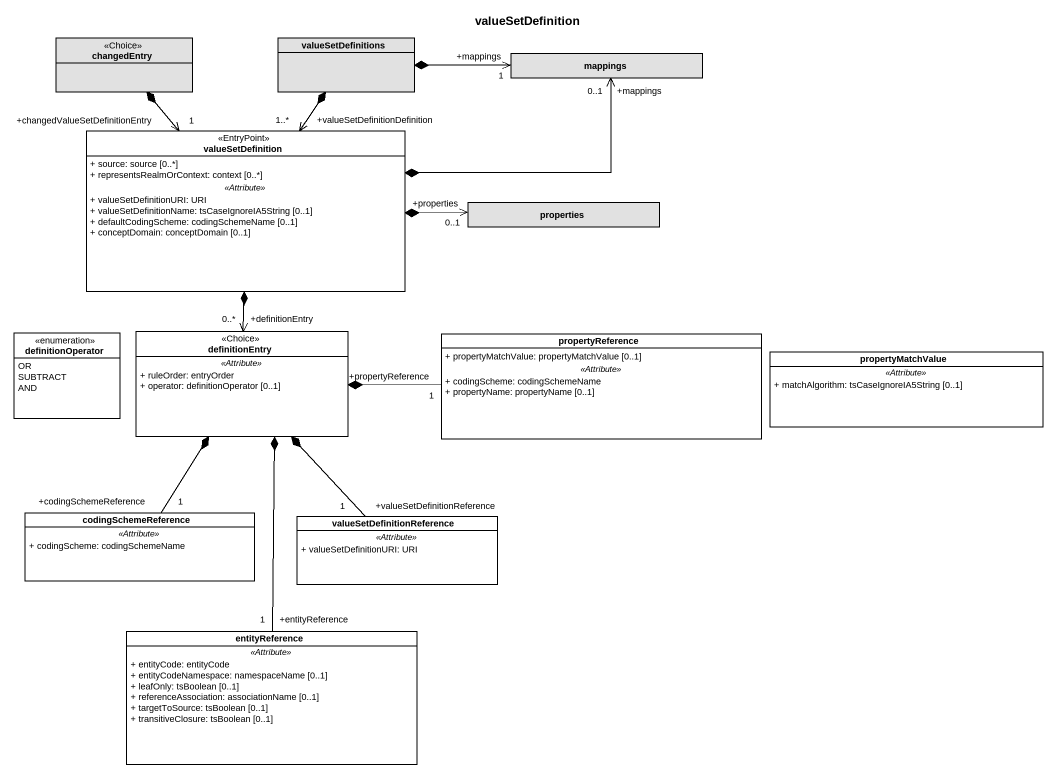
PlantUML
@startuml
title valueSetDefinition
hide circle
hide empty members
skinparam classAttributeIconSize 0
class changedEntry <<Choice>> #E1E1E1
class valueSetDefinitions #E1E1E1
class mappings #E1E1E1
class valueSetDefinition <<EntryPoint>> #FFFFFF {
  + source: source [0..*]
  + representsRealmOrContext: context [0..*]
  .. <<Attribute>> ..
  + valueSetDefinitionURI: URI
  + valueSetDefinitionName: tsCaseIgnoreIA5String [0..1]
  + defaultCodingScheme: codingSchemeName [0..1]
  + conceptDomain: conceptDomain [0..1]
}
class properties #E1E1E1
enum definitionOperator #FFFFFF {
  OR
  SUBTRACT
  AND
}
class definitionEntry <<Choice>> #FFFFFF {
  .. <<Attribute>> ..
  + ruleOrder: entryOrder
  + operator: definitionOperator [0..1]
}
class propertyReference #FFFFFF {
  + propertyMatchValue: propertyMatchValue [0..1]
  .. <<Attribute>> ..
  + codingScheme: codingSchemeName
  + propertyName: propertyName [0..1]
}
class propertyMatchValue #FFFFFF {
  .. <<Attribute>> ..
  + matchAlgorithm: tsCaseIgnoreIA5String [0..1]
}
class codingSchemeReference #FFFFFF {
  .. <<Attribute>> ..
  + codingScheme: codingSchemeName
}
class valueSetDefinitionReference #FFFFFF {
  .. <<Attribute>> ..
  + valueSetDefinitionURI: URI
}
class entityReference #FFFFFF {
  .. <<Attribute>> ..
  + entityCode: entityCode
  + entityCodeNamespace: namespaceName [0..1]
  + leafOnly: tsBoolean [0..1]
  + referenceAssociation: associationName [0..1]
  + targetToSource: tsBoolean [0..1]
  + transitiveClosure: tsBoolean [0..1]
}
mappings "+mappings\n1" <-left-* valueSetDefinitions
mappings "+mappings\n0..1" <-left-* valueSetDefinition
valueSetDefinition "+changedValueSetDefinitionEntry\n1" <-up-* changedEntry
valueSetDefinition "+valueSetDefinitionDefinition\n1..*" <-up-* valueSetDefinitions
properties "+properties\n0..1" <-left-* valueSetDefinition
definitionEntry "+definitionEntry\n0..*" <-up-* valueSetDefinition
propertyReference "+propertyReference\n1" -left-* definitionEntry
codingSchemeReference "+codingSchemeReference\n1" -up-* definitionEntry
valueSetDefinitionReference "+valueSetDefinitionReference\n1" -up-* definitionEntry
entityReference "+entityReference\n1" -up-* definitionEntry
@enduml
